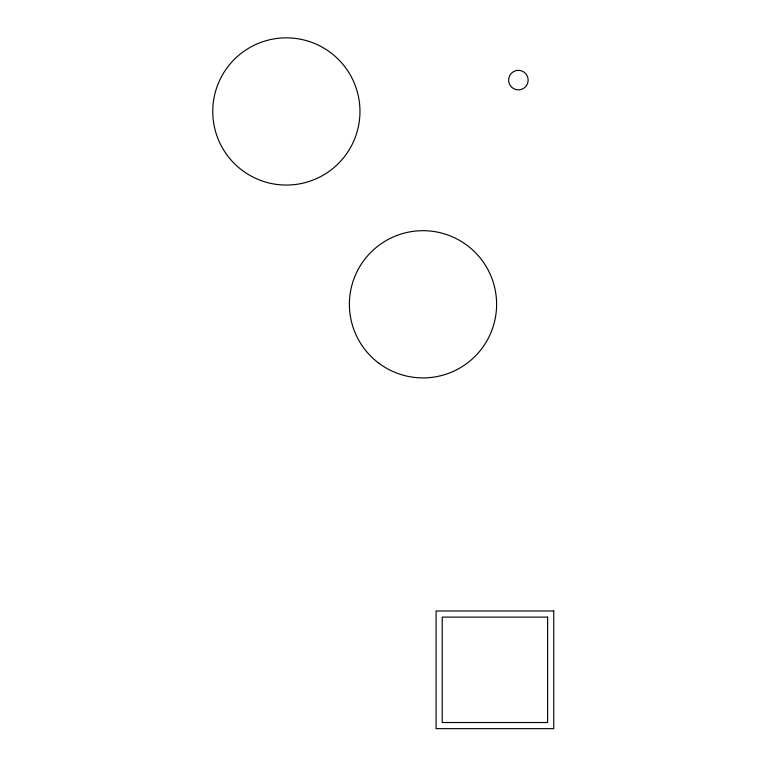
<?xml version="1.0" encoding="UTF-8"?>
<svg xmlns="http://www.w3.org/2000/svg" width="767" height="767" viewBox="0 0 767 767"><rect width="100%" height="100%" fill="white"/><g stroke="black" fill="none" stroke-linecap="round" stroke-linejoin="round"><path stroke-width="1.15" d="M553.755 610.992L436.087 610.992L436.087 728.65L553.755 728.65L553.755 610.992M547.628 617.119L442.214 617.119L442.214 722.524L547.628 722.524L547.628 617.119M379.003 363.318A73.613 73.613 0 0 0 496.105 312.888A73.613 73.613 0 0 0 393.874 236.696A73.613 73.613 0 0 0 379.003 363.318M242.372 170.475A73.613 73.613 0 0 0 359.464 120.045A73.613 73.613 0 0 0 257.233 43.853A73.613 73.613 0 0 0 242.372 170.475M513.507 88.56A9.76 9.76 0 0 0 528.147 80.104A9.76 9.76 0 0 0 513.507 71.647A9.76 9.76 0 0 0 513.507 88.56"/></g></svg>
